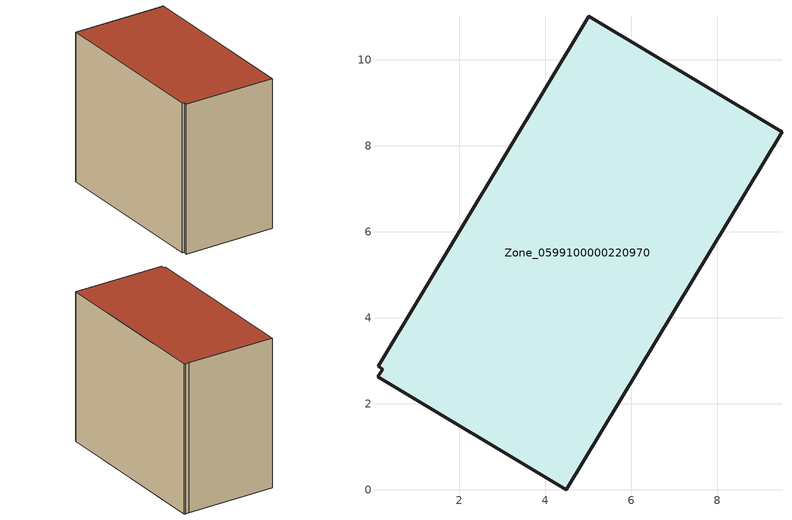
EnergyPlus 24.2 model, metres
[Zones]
Zone_0599100000220970
 floor ground (C_G): 9.45,8.36 9.51,8.33 4.49,0 0.1,2.63 0.22,2.81 0.11,2.88 5.02,11.02 9.26,8.46 z0
 wall outside (C_F): 0.22,2.81 0.1,2.63 4.49,0 9.51,8.33 9.45,8.36 9.26,8.46 5.02,11.02 0.11,2.88 0.22,2.81 z0:8.28
 roof outside (C_R): 9.45,8.36 9.26,8.46 5.02,11.02 0.11,2.88 0.22,2.81 0.1,2.63 4.49,0 9.51,8.33 z8.28
[BUILDING]
Pand.0599100000220970: North Axis=0; Terrain=City; Loads Convergence Tolerance Value=0.04; Temperature Convergence Tolerance Value=0.4; Solar Distribution=FullExterior; Maximum Number of Warmup Days=25; Minimum Number of Warmup Days=1
[Site:Location]
Rotterdam.The.Hague.AP_ZH_NLD Design_Conditions: Latitude=51.96; Longitude=4.45; Time Zone=1; Elevation=-4.5
[SITE:GROUNDTEMPERATURE:BUILDINGSURFACE]
18, 18, 18, 18, 18, 18, 18, 18, 18, 18, 18, 18
[MATERIAL] Thermal Absorptance=0.9; Solar Absorptance=0.7; Visible Absorptance=0.7
Name | Roughness | Thickness | Conductivity | Density | Specific Heat
G.TI.1975-1991 | MediumSmooth | 0.15 | 0.288461 | 540 | 1210
F.TI.1975-1991 | Rough | 0.3 | 0.230769 | 1920 | 840
R.TI.1975-1991 | MediumRough | 0.2 | 0.153846 | 1500 | 1000
[CONSTRUCTION]
C_G: G.TI.1975-1991
C_F: F.TI.1975-1991
C_R: R.TI.1975-1991
[ZONE]
Zone_0599100000220970: Type=1; Multiplier=1; Ceiling Height=Autocalculate; Volume=Autocalculate; Floor Area=autocalculate; Part of Total Floor Area=Yes
[ZONEINFILTRATION:DESIGNFLOWRATE]
Infil_Zone_0599100000220970: Zone or ZoneList or Space or SpaceList=Zone_0599100000220970; Schedule=AlwaysOn; Design Flow Rate Calculation Method=Flow/Area; Flow Rate per Floor Area=0.003; Constant Term Coefficient=1; Temperature Term Coefficient=0; Velocity Term Coefficient=0; Velocity Squared Term Coefficient=0
[HVACTEMPLATE:ZONE:IDEALLOADSAIRSYSTEM]
Zone_0599100000220970: Maximum Heating Supply Air Temperature=50; Minimum Cooling Supply Air Temperature=13; Maximum Heating Supply Air Humidity Ratio=0.0156; Minimum Cooling Supply Air Humidity Ratio=0.0077; Heating Limit=NoLimit; Cooling Limit=NoLimit; Dehumidification Control Type=ConstantSensibleHeatRatio; Cooling Sensible Heat Ratio=0.7; Dehumidification Setpoint=60; Humidification Control Type=None; Humidification Setpoint=30; Outdoor Air Method=None; Outdoor Air Flow Rate per Person=0.00944; Outdoor Air Flow Rate per Zone Floor Area=0; Outdoor Air Flow Rate per Zone=0; Demand Controlled Ventilation Type=None; Outdoor Air Economizer Type=NoEconomizer; Heat Recovery Type=None; Sensible Heat Recovery Effectiveness=0.7; Latent Heat Recovery Effectiveness=0.65
[ZONECONTROL:THERMOSTAT]
ThermostatControl_Zone_0599100000220970: Zone or ZoneList=Zone_0599100000220970; Control Type Schedule=DualSetpointControlType; Control 1=Thermostat_Zone_0599100000220970; Temperature Difference Between Cutout And Setpoint=0
[THERMOSTATSETPOINT:DUALSETPOINT]
Thermostat_Zone_0599100000220970: Heating Setpoint Temperature Schedule=HeatingSetpoint_Zone_0599100000220970; Cooling Setpoint Temperature Schedule=CoolingSetpoint_Zone_0599100000220970
[SCHEDULE:COMPACT]
HeatingSetpoint_Zone_0599100000220970: Through: 12/31, For: AllDays, Until: 24:00, 21
CoolingSetpoint_Zone_0599100000220970: Through: 12/31, For: AllDays, Until: 24:00, 24
DualSetpointControlType: Through: 12/31, For: AllDays, Until: 24:00, 4
AlwaysOn: Through: 12/31, For: AllDays, Until: 24:00, 1
